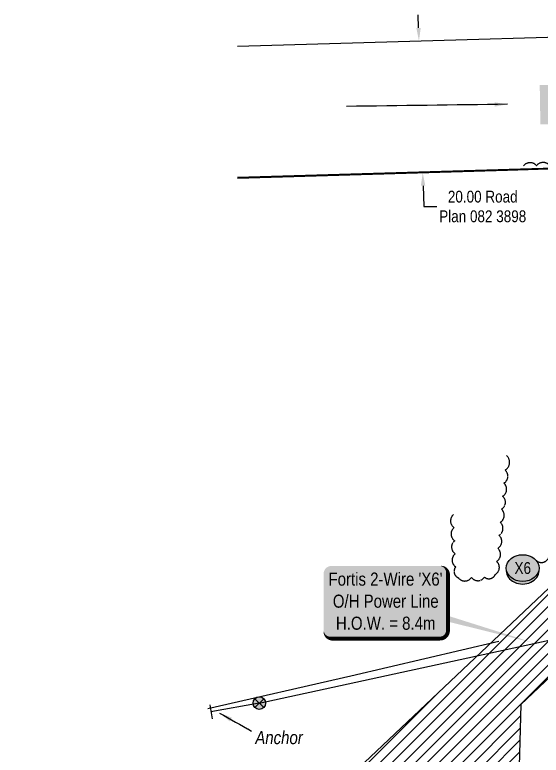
# Model space of a CAD drawing. Extents: x 634962 to 644935, y 5969185 to 5972988.
# Drawn here: x 642718.4 to 642798.9, y 5972466.2 to 5972579.4 of the extents above; entities that cross this region are included whole.
import ezdxf
from ezdxf.enums import TextEntityAlignment as Align

# ---------------------------------------------------------------- set-up
doc = ezdxf.new("R2010")
doc.units = 0
doc.header["$LTSCALE"] = 5
doc.header["$PDSIZE"] = 0.5
doc.linetypes.add('0', pattern=[1, 1, 0])
doc.layers.get('Defpoints').update_dxf_attribs({"color": 9})
for name, color, linetype in [('AS-FENCE-DASH', 48, 'foc-FENCE-DASH'), ('AS-POWER-EXISTING-ANC', 72, 'Continuous'), ('AS-POWER-EXISTING-PP', 72, 'Continuous'), ('AS-POWER-OH-ATCO PIPELINES', 241, 'foc-OHPOWER'), ('AS-POWER-T', 104, 'Continuous'), ('AS-ROADS', 254, 'Continuous'), ('AS-SYMBOL', 7, 'Continuous'), ('L-SEC', 7, 'Continuous'), ('L-TITLEDB', 4, 'Continuous'), ('L-TITLEDB-T', 4, 'Continuous'), ('P-CROSSINGS', 250, 'Continuous'), ('P-TEMP-ATCO PIPELINES-H_1', 71, 'Continuous'), ('P-TEMP-ATCO PIPELINES_1', 104, 'Continuous'), ('T-ACCESS POINTS', 170, 'Continuous'), ('T-BUSH', 110, '0')]:
    doc.layers.add(name, color=color, linetype=linetype)
doc.layers.add('AS-GENERAL', color=48, linetype='Continuous', lineweight=18)
doc.styles.add('1.8', font='ARIALN.TTF', dxfattribs={"height": 1.8})
doc.styles.add('80', font='ARIALN.TTF', dxfattribs={"height": 10})
doc.styles.add('80L', font='ARIALN.TTF', dxfattribs={"height": 10})
doc.styles.add('Crossing', font='ARIALN.TTF', dxfattribs={"height": 10})
doc.styles.add('foc-LtypeFont', font='ARIALN.TTF', dxfattribs={"height": 7.35})
doc.linetypes.add('foc-FENCE-DASH', pattern='A,0.5,-0.5,1,-0.5,1,-0.5,1,-0.5,1,-0.5,["X",foc-LtypeFont,S=0.2,R=0,X=-0.625,Y=-0.75],-0.5', length=7.5)
doc.linetypes.add('foc-OHPOWER', pattern='A,10,-1,["O/P",foc-LtypeFont,S=0.2,R=0,X=-0.5,Y=-0.75],-3.25', length=14.25)
doc.dimstyles.new('Compass 1 000', dxfattribs={"dimtxt": 1.8, "dimasz": 2, "dimexe": 0.2, "dimexo": 0.0625, "dimgap": 0.5, "dimtad": 0, "dimtih": 1, "dimtoh": 1, "dimzin": 0, "dimdsep": 46, "dimtxsty": '1.8', "dimcen": 0.1, "dimse1": 1, "dimse2": 1, "dimclrd": 256, "dimclrt": 256, "dimaunit": 1, "dimadec": 4, "dimazin": 0, "dimtfac": 0.06, "dimtofl": 0, "dimtmove": 0, "dimatfit": 0, "dimfxl": 0.2, "dimtolj": 1, "dimtzin": 0, "dimlwd": -1, "dimarcsym": 0})

# ---------------------------------------------------------------- blocks, each defined once
blk = doc.blocks.new('*D421')
at = {"layer": 'Defpoints', "color": 0, "transparency": 16777216}
for p in [(642780.19, 5972575.38), (642718.43, 5972573.61), (642719.01, 5972553.49)]:
    blk.add_point(p, dxfattribs=at)
at = {"layer": 'L-TITLEDB-T', "transparency": 16777216}
for p, q in [((642780.13, 5972577.38), (642780.08, 5972579.38)), ((642780.83, 5972553.27), (642780.92, 5972550.08)), ((642780.92, 5972550.08), (642782.92, 5972550.08))]:
    blk.add_line(p, q, dxfattribs=at)
for points in [[(642780.47, 5972577.39), (642779.8, 5972577.37), (642780.19, 5972575.38)], [(642781.16, 5972553.28), (642780.49, 5972553.26), (642780.77, 5972555.27)]]:
    blk.add_solid(points, dxfattribs=at)
at = {"layer": 'L-TITLEDB-T', "transparency": 16777216, "insert": (642789.94, 5972550.08), "char_height": 1.8, "attachment_point": 5, "style": '1.8'}
blk.add_mtext('\\A1;20.00 Road\\PPlan 082 3898', dxfattribs=at)
blk = doc.blocks.new('*U452')
at = {"color": 72}
blk.add_line((-0.2, 1.08), (0.2, -1.08), dxfattribs=at)
at = {"layer": 'AS-SYMBOL', "color": 72, "flags": 128}
blk.add_lwpolyline([(7.38, 1.35), (0, 0)], dxfattribs=at)
blk = doc.blocks.new('POWERPOLE')
h = blk.add_hatch(color=255)
edge = h.paths.add_edge_path()
edge.add_arc((0, 0), 0.96, 0, 360)
at = {"linetype": 'Continuous'}
for p, q in [((0.68, -0.68), (-0.68, 0.68)), ((-0.68, -0.68), (0.68, 0.68))]:
    blk.add_line(p, q, dxfattribs=at)
blk.add_circle((0, 0), 0.96, dxfattribs=at)
blk = doc.blocks.new('xing2')
h = blk.add_hatch(color=50)
h.dxf.hatch_style = 1
edge = h.paths.add_edge_path()
edge.add_ellipse((0, 0), major_axis=(-12.5, 0), ratio=0.816297, start_angle=0, end_angle=360)
h = blk.add_hatch(color=250)
h.dxf.hatch_style = 1
edge = h.paths.add_edge_path()
edge.add_ellipse((0, -2.05), major_axis=(-12.5, 0), ratio=0.816297, start_angle=0, end_angle=180)
edge.add_line((12.5, -2.05), (12.5, 0))
edge.add_ellipse((0, 0), major_axis=(-12.5, 0), ratio=0.816297, start_angle=0, end_angle=180, ccw=False)
edge.add_line((-12.5, 0), (-12.5, -2.05))
at = {"color": 250}
blk.add_ellipse((0, 0), major_axis=(-12.5, 0), ratio=0.816297, dxfattribs=at)
blk.add_ellipse((0, -2.05), major_axis=(-12.5, 0), ratio=0.816297, start_param=0, end_param=3.141593, dxfattribs=at)
at = {"color": 250, "style": 'Crossing'}
blk.add_attdef('CROSSING', text='', height=9, dxfattribs=at).set_placement((0.09, 0.02), align=Align.MIDDLE_CENTER)
at = {"color": 250, "style": 'Crossing', "flags": 1}
for tag, p in [('OWNER', (0.09, -12.49)), ('DESCRIPTION', (0.09, -25.77)), ('LOCATION', (0.09, -39.3)), ('DWG_REF', (0.09, -52.84))]:
    blk.add_attdef(tag, text='', height=9, dxfattribs=at).set_placement(p, align=Align.MIDDLE_CENTER)
blk = doc.blocks.new('*U848')
h = blk.add_hatch(color=255)
edge = h.paths.add_edge_path()
edge.add_line((-41.5, -28.5), (41.5, -28.5))
edge.add_arc((41.5, -22.5), 6, 270, 360)
edge.add_line((47.5, -22.5), (47.5, 21))
edge.add_arc((41.5, 21), 6, 0, 90)
edge.add_line((41.5, 27), (-41.5, 27))
edge.add_arc((-41.5, 21), 6, 90, 180)
edge.add_line((-47.5, 21), (-47.5, -22.5))
edge.add_arc((-41.5, -22.5), 6, 180, 270)
at = {"color": 104, "flags": 128}
blk.add_lwpolyline([(-41.5, -28.5, 3, 3, 0), (41.5, -28.5, 3, 3, 0.414214), (47.5, -22.5, 3, 3, 0), (47.5, 21, 3, 0, 0.414214), (41.5, 27, 0, 0, 0), (-41.5, 27, 0, 0, 0.414214), (-47.5, 21, 0, 0, 0), (-47.5, -22.5, 0, 3, 0.414214)], format="xyseb", close=True, dxfattribs=at)
blk.add_lwpolyline([(113.17, -31.83, 0, 7.5, 0), (0, 0, 0, 0, 0)], format="xyseb", dxfattribs=at)
at = {"color": 104, "style": '80'}
blk.add_attdef('ENTER_TEXT_001', (-26.85, -4.92), '', height=10, dxfattribs=at)

msp = doc.modelspace()

# ---------------------------------------------------------------- hatches: boundary and pattern name
at = {"layer": 'P-TEMP-ATCO PIPELINES-H_1'}
h = msp.add_hatch(dxfattribs=at)
h.set_pattern_fill('ANSI31', color=256, scale=0.399897)
h.set_pattern_definition([(45, (-2290.4184, 2284.8641), (-0.89779543018, 0.89779543018), [])])
h.paths.add_polyline_path([(642862.894, 5972359.362), (642870.521, 5972365.847), (642794.99, 5972445.738), (642795.781, 5972474.002), (642805.934, 5972483.601), (642848.072, 5972506.099), (642852.869, 5972557.434), (642842.8, 5972557.131), (642838.618, 5972512.384), (642800.041, 5972491.788), (642767.12, 5972460.664)])

# ---------------------------------------------------------------- linework, layer by layer
at = {"layer": 'AS-FENCE-DASH', "ltscale": 0.2, "flags": 128}
msp.add_lwpolyline([(642747.947, 5972473.359), (642769.805, 5972478.355), (642792.385, 5972483.646)], dxfattribs=at)
at = {"layer": 'AS-POWER-OH-ATCO PIPELINES', "ltscale": 0.2, "flags": 128}
msp.add_lwpolyline([(642755.797, 5972474.199), (642834.327, 5972491.268), (642844.766, 5972502.072), (642839.271, 5972525.61)], dxfattribs=at)
at = {"layer": 'AS-ROADS', "const_width": 5.998, "flags": 128}
msp.add_lwpolyline([(642798.701, 5972565.647), (642885.293, 5972567.09)], dxfattribs=at)
at = {"layer": 'L-SEC'}
for p, q in [((642793.711, 5972555.652), (643002.578, 5972561.942)), ((643002.578, 5972561.942), (642793.711, 5972555.652)), ((642752.441, 5972554.41), (642793.711, 5972555.652)), ((642793.711, 5972555.652), (642752.441, 5972554.41))]:
    msp.add_line(p, q, dxfattribs=at)
at = {"layer": 'L-TITLEDB'}
msp.add_lwpolyline([(642752.441, 5972574.584), (642833.186, 5972576.906), (642833.804, 5972556.935), (642752.441, 5972554.494)], dxfattribs=at)
at = {"layer": 'P-TEMP-ATCO PIPELINES_1', "flags": 128}
msp.add_lwpolyline([(642826.771, 5972397.57), (642767.12, 5972460.664), (642800.041, 5972491.788), (642838.618, 5972512.384), (642842.8, 5972557.131), (642852.869, 5972557.434), (642848.072, 5972506.099), (642805.934, 5972483.601), (642795.781, 5972474.002), (642794.99, 5972445.738), (642870.521, 5972365.847)], dxfattribs=at)
at = {"layer": 'T-BUSH', "flags": 128}
for points in [[(642796.169, 5972556.281, -0.5205671), (642798.168, 5972556.316, -0.5205671), (642800.167, 5972556.352, -0.5205671), (642802.167, 5972556.387, -0.5205671), (642804.166, 5972556.423, -0.5205671), (642806.165, 5972556.459, -0.5205671), (642808.164, 5972556.494, -0.5205671), (642810.163, 5972556.53, -0.5205671), (642812.162, 5972556.565, -0.5205671), (642814.162, 5972556.601, -0.5205671), (642816.161, 5972556.636, -0.5205671), (642818.16, 5972556.673, -0.5205671), (642820.159, 5972556.717, -0.5205671), (642822.158, 5972556.76, -0.5205671), (642824.157, 5972556.804, -0.5205671), (642826.156, 5972556.848, -0.5205671), (642828.155, 5972556.892, -0.5205671), (642830.154, 5972556.936, -0.5205671), (642832.153, 5972556.979, -0.5205671), (642834.152, 5972557.023, -0.5205671), (642836.151, 5972557.067, -0.5205671), (642837.513, 5972555.764, -0.5205671), (642838.747, 5972554.191, -0.5205671), (642839.942, 5972552.602, -0.5205671), (642840.183, 5972550.617, -0.5205671), (642839.636, 5972548.715, -0.5205671), (642838.836, 5972546.996, -0.5205671), (642836.873, 5972546.619, -0.5205671), (642834.909, 5972546.242, -0.5205671), (642832.945, 5972545.866, -0.5205671), (642830.982, 5972545.489, -0.5205671), (642829.018, 5972545.112, -0.5205671), (642827.163, 5972544.756, -0.5205671)], [(642785.498, 5972503.008, 0.5205671), (642785.578, 5972501.01, 0.5205671), (642785.659, 5972499.012, 0.5205671), (642785.74, 5972497.014, 0.5205671), (642785.82, 5972495.016, 0.5205671), (642786.214, 5972493.353, 0.5205671), (642788.213, 5972493.402, 0.5205671), (642790.212, 5972493.451, 0.5205671), (642791.863, 5972493.873, 0.5205671), (642792.049, 5972495.864, 0.5205671), (642792.235, 5972497.855, 0.5205671), (642792.421, 5972499.845, 0.5205671), (642792.607, 5972501.836, 0.5205671), (642792.793, 5972503.827, 0.5205671), (642792.979, 5972505.818, 0.5205671), (642793.165, 5972507.809, 0.5205671), (642793.35, 5972509.8, 0.5205671), (642793.561, 5972512.055, 0.5205671)], [(642798.086, 5972496.015, 0.5205671), (642800.039, 5972496.446, 0.5205671), (642801.991, 5972496.877, 0.5205671), (642803.944, 5972497.308, 0.5205671), (642805.896, 5972497.739, 0.5205671), (642807.849, 5972498.169, 0.5205671), (642809.801, 5972498.6, 0.5205671), (642811.754, 5972499.031, 0.5205671), (642813.706, 5972499.462, 0.5205671), (642815.659, 5972499.893, 0.5205671), (642818.473, 5972500.513, 0.5205671)]]:
    msp.add_lwpolyline(points, format="xyb", dxfattribs=at)

# ---------------------------------------------------------------- block references
at = {"layer": 'AS-POWER-EXISTING-ANC', "xscale": 0.99974368, "yscale": 0.99974368, "zscale": 0.99974368}
msp.add_blockref('*U452', (642748.414, 5972472.854), dxfattribs=at)
at = {"layer": 'AS-POWER-EXISTING-PP'}
msp.add_blockref('POWERPOLE', (642755.797, 5972474.199), dxfattribs=at)
at = {"layer": 'AS-POWER-T'}
ref = msp.add_blockref('*U848', (642775.125, 5972489.766), dxfattribs=dict(at, xscale=0.1999487360000001, yscale=0.1999487360000001, zscale=0.1999487360000001))
ref.add_attrib('ENTER_TEXT_001', "Fortis 2-Wire 'X6'", (642766.374, 5972492.148), dxfattribs={"layer": '0', "color": 104, "height": 1.99949, "style": '80'})
ref.add_attrib('ENTER_TEXT_002', 'O/H Power Line', (642767.033, 5972488.78), dxfattribs={"layer": '0', "color": 104, "height": 1.99949, "style": '80'})
ref.add_attrib('ENTER_TEXT_003', 'H.O.W. = 8.4m', (642767.504, 5972485.412), dxfattribs={"layer": '0', "color": 104, "height": 1.99949, "style": '80'})
at = {"layer": 'P-CROSSINGS', "color": 5, "xscale": 0.1999487360000004, "yscale": 0.1999487360000004, "zscale": 0.1999487360000004}
msp.add_blockref('xing2', (642796.04, 5972494.841), dxfattribs=at).add_auto_attribs({'CROSSING': 'X6'})

# ---------------------------------------------------------------- texts
at = {"layer": 'AS-GENERAL', "insert": (642755.04, 5972469.929), "char_height": 2, "attachment_point": 1, "style": '80L', "bg_fill": 2}
msp.add_mtext_dynamic_manual_height_columns('\\pi0.14197;{\\fArial Narrow|b0|i1|c0|p34;Anchor}', width=7.74233, gutter_width=4.999, heights=[0], dxfattribs=at)

# ---------------------------------------------------------------- dimensions: what is measured, and where the dimension line sits
at = {"layer": 'L-TITLEDB-T'}
dim = msp.add_linear_dim(base=(642780.192, 5972575.382), p1=(642719.011, 5972553.492), p2=(642718.433, 5972573.605), angle=91.64748, text='20.00 Road\\PPlan 082 3898', dimstyle='Compass 1 000', dxfattribs=at)
dim.commit()
dim.dimension.update_dxf_attribs({"geometry": '*D421', "text_midpoint": (642789.944, 5972550.078), "dimtype": 161})

# ---------------------------------------------------------------- leaders
at = {"layer": 'T-ACCESS POINTS', "path_type": 1}
msp.add_leader([(642793.749, 5972565.704), (642769.109, 5972565.383)], dimstyle='Compass 1 000', override={"dimgap": 0.5, "dimtad": 0}, dxfattribs=at)

# ---------------------------------------------------------------- next in the draw order: leaders
at = {"layer": 'AS-GENERAL', "path_type": 1}
msp.add_leader([(642749.711, 5972472.689), (642754.605, 5972469.919)], dimstyle='Compass 1 000', override={"dimgap": 0.5, "dimtad": 0}, dxfattribs=at)

doc.saveas('drawing.dxf')
